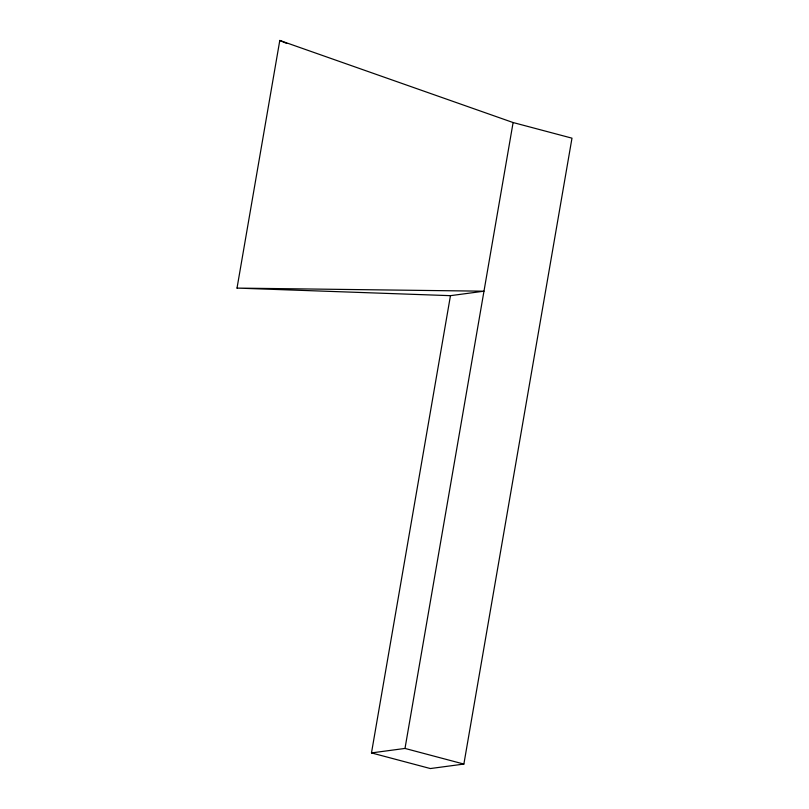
<?xml version="1.0" encoding="UTF-8"?>
<svg xmlns="http://www.w3.org/2000/svg" width="809" height="809" viewBox="0 0 809 809"><rect width="100%" height="100%" fill="white"/><g stroke="black" fill="none" stroke-linecap="round" stroke-linejoin="round"><path stroke-width="1.21" d="M237.017 288.095L279.793 40.45L513.108 122.543L571.983 138.167L463.87 764.07L430.358 768.55L371.483 752.916L450.461 295.669L483.974 291.189L237.017 288.095L450.461 295.669M371.483 752.916L404.996 748.436L513.108 122.543M404.996 748.436L463.87 764.07M279.793 40.45L286.72 43.453"/></g></svg>
